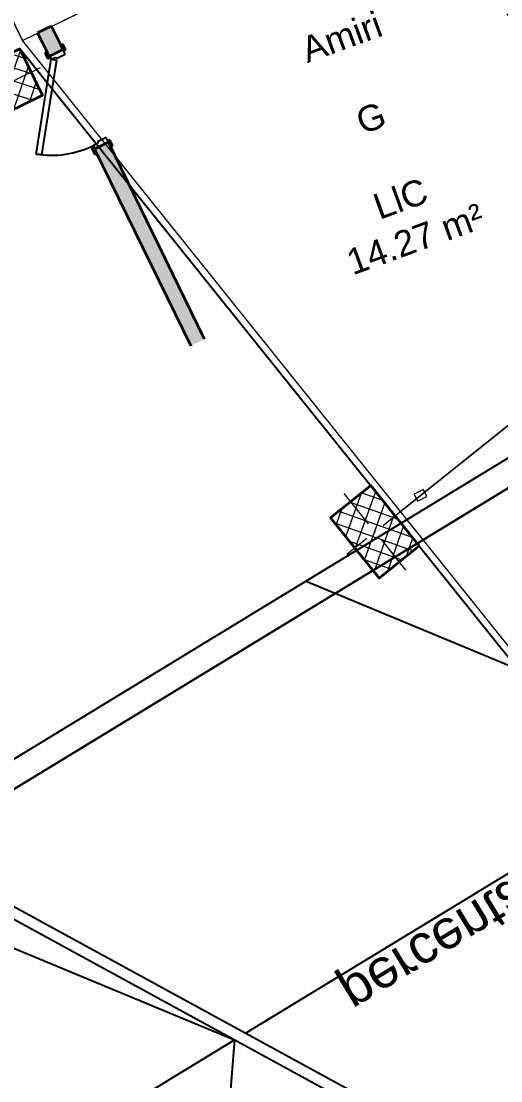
# Model space of a CAD drawing. Header units: metres. Extents: x 7511783 to 7512372, y 4692307 to 4692611.
# Drawn here: x 7512322.05 to 7512325.76, y 4692549.54 to 4692557.75 of the extents above; entities that cross this region are included whole.
import ezdxf
from ezdxf.enums import TextEntityAlignment as Align

# ---------------------------------------------------------------- set-up
doc = ezdxf.new("R2010")
doc.units = ezdxf.units.M
for name, color, linetype, lineweight in [('2D Drafting - General_Pen_No__1', 7, 'Continuous', 0), ('A - Fill Zone_Pen_No__156', 165, 'Continuous', 0), ('A - Muret', 7, 'Continuous', 0), ('A - Muret_Pen_No__102', 254, 'Continuous', 0), ('A - Muret_Pen_No__7', 7, 'Continuous', 0), ('A - Pllaka Themel', 7, 'Continuous', 0), ('A - Pllaka Themel_Pen_No__42', 8, 'Continuous', 0), ('A - Rampa_Pen_No__42', 8, 'Continuous', 0), ('A - Shtyllat', 7, 'Continuous', 0), ('A - Shtyllat_Pen_No__1', 7, 'Continuous', 0), ('A - Shtyllat_Pen_No__7', 7, 'Continuous', 0), ('ARCHICAD Doors_Pen_No__42', 8, 'Continuous', 0), ('garazhat-netw-amiri - b1', 20, 'Continuous', 0)]:
    doc.layers.add(name, color=color, linetype=linetype, lineweight=lineweight)
doc.styles.add('GENERATED_STYLE_1', font='arial.ttf')
doc.styles.get("Standard").update_dxf_attribs({"font": 'arial.ttf'})
pattern_1 = [(44.99999999999998, (0, 0), (-68.94290863686237, 68.94290863686243), []), (135.0000000000001, (0, 0), (68.94290863686219, 68.94290863686261), [])]

# ---------------------------------------------------------------- blocks, each defined once
blk = doc.blocks.new('Slab_5', base_point=(27099.99999994247, -19050.45703700876))
at = {"layer": 'A - Pllaka Themel_Pen_No__42', "color": 8, "linetype": 'Continuous', "lineweight": 25, "flags": 128}
blk.add_lwpolyline([(27099.99999994247, -19050.45703700876), (27099.99999994245, -53141.28956256484), (34367.48378446266, -53141.28956256484), (34572.08011014806, -54047.73212241127), (58725.51372234098, -48551.56399353076), (58577.30438397717, -47886.40318112022), (60192.66493870387, -47573.34216697117), (56976.71528492225, -33242.20353530695), (55470.262655318, -33580.37692266012), (52202.17436583388, -19050.80466526668)], close=True, dxfattribs=at)
blk = doc.blocks.new('Door 22')
at = {"layer": 'ARCHICAD Doors_Pen_No__42', "color": 8, "linetype": 'Continuous', "lineweight": 25}
for p, q in [((-260.3921784050518, 393.9747868736185), (-237.4491209510099, 426.7408686451782)), ((-237.4491209510099, 426.7408686451782), (371.9999999999999, 0)), ((349.0569425459581, -32.76608177155968), (-260.3921784050518, 393.9747868736185)), ((-387, 23.99999999999998), (-437, 23.99999999999998)), ((-437, 23.99999999999998), (-437, 4.99999999999999)), ((-437, 4.99999999999999), (-387, 4.99999999999999)), ((-400, 4.99999999999999), (-437, 4.99999999999999)), ((-400, 4.99999999999999), (-437, 4.99999999999999)), ((-375, 4.99999999999999), (-400, 4.99999999999999)), ((-400, 4.99999999999999), (-400, 0)), ((-400, 0), (-400, 4.99999999999999)), ((-400, 0), (-400, 4.99999999999999)), ((-400, 0), (-375, 0)), ((-372.0000000000001, 0), (-400, 0)), ((-400, 0), (-400, -115)), ((-400, -115), (-400, 0)), ((-400, -115), (-400, 0)), ((-387, 4.99999999999999), (-387, 23.99999999999998)), ((-375, 0), (-375, 4.99999999999999)), ((-372.0000000000001, -40), (-372.0000000000001, 0)), ((371.9999999999999, 0), (349.0569425459581, -32.76608177155968)), ((400, 0), (372.0000000000001, 0)), ((372.0000000000001, 0), (372.0000000000001, -40)), ((400, 4.99999999999999), (375, 4.99999999999999)), ((375, 4.99999999999999), (375, 0)), ((375, 0), (400, 0)), ((437, 23.99999999999998), (387, 23.99999999999998)), ((387, 23.99999999999998), (387, 4.99999999999999)), ((387, 4.99999999999999), (437, 4.99999999999999)), ((400, 0), (400, 4.99999999999999)), ((400, 0), (400, 4.99999999999999)), ((400, 0), (400, 4.99999999999999)), ((400, 4.99999999999999), (437, 4.99999999999999)), ((400, 4.99999999999999), (437, 4.99999999999999)), ((400, -115), (400, 0)), ((400, -115), (400, 0)), ((400, -115), (400, 0)), ((437, 4.99999999999999), (437, 23.99999999999998)), ((-360, -40), (-372.0000000000001, -40)), ((-360, -115), (-360, -40)), ((372.0000000000001, -40), (360, -40)), ((360, -40), (360, -115)), ((-387, -115), (-437, -115)), ((-437, -115), (-437, -134)), ((-400, -115), (-437, -115)), ((-400, -115), (-437, -115)), ((-437, -134), (-387, -134)), ((-400, -115), (-360, -115)), ((-387, -134), (-387, -115)), ((360, -115), (400, -115)), ((437, -115), (387, -115)), ((387, -115), (387, -134)), ((387, -134), (437, -134)), ((400, -115), (437, -115)), ((400, -115), (437, -115)), ((437, -134), (437, -115))]:
    blk.add_line(p, q, dxfattribs=at)
blk.add_arc((371.9999999999999, 0), 744, 145, 180, dxfattribs=at)
blk = doc.blocks.new('Wall_24', base_point=(249.9999999999984, -8800.830745419275))
at = {"layer": 'A - Muret_Pen_No__102', "linetype": 'Continuous', "lineweight": 0}
for points in [[(129.9999999999979, -8800.830745419275), (129.9999999999979, -9002.560985774975), (249.9999800709711, -9002.560985774975), (249.9999800709711, -8800.830745419275)], [(129.9999999999979, -11500.83965125988), (249.9999800709711, -11500.83965125988), (249.9999800709711, -9802.560973614714), (129.9999999999979, -9802.560973614714)]]:
    blk.add_hatch(color=254, dxfattribs=at).paths.add_polyline_path(points)
at = {"layer": 'A - Muret_Pen_No__7', "color": 7, "linetype": 'Continuous', "lineweight": 35}
for p, q in [((129.9999999999984, -9002.560988771113), (129.9999999999984, -8965.560988771113)), ((134.9999999999984, -9002.560988771113), (129.9999999999984, -9002.560988771113)), ((249.9999999999985, -9002.560988771113), (134.9999999999984, -9002.560988771113)), ((249.9999999999985, -9002.560988771113), (249.9999999999985, -8965.560988771113)), ((129.9999999999982, -9802.560988771113), (129.9999999999982, -9839.560988771113)), ((134.9999999999982, -9802.560988771113), (129.9999999999982, -9802.560988771113)), ((249.9999999999982, -9802.560988771113), (134.9999999999982, -9802.560988771113)), ((249.9999999999982, -9802.560988771113), (249.9999999999982, -9839.560988771113))]:
    blk.add_line(p, q, dxfattribs=at)
at = {"layer": 'A - Muret_Pen_No__7', "color": 7, "linetype": 'Continuous', "lineweight": 35, "flags": 128}
for points in [[(129.9999999999984, -8800.830745419275), (129.9999999999984, -9002.560985774975)], [(249.9999999999984, -8800.830745419275), (129.9999999999984, -8800.830745419275)], [(249.9999999999984, -9002.560985774975), (249.9999999999984, -8800.830745419275)], [(129.9999999999982, -9802.560973614714), (129.9999999999979, -11500.83965125988)], [(249.999999999998, -11500.83965125988), (249.9999999999982, -9802.560973614714)]]:
    blk.add_lwpolyline(points, dxfattribs=at)
at = {"layer": 'ARCHICAD Doors_Pen_No__42', "color": 8, "linetype": 'Continuous', "lineweight": 25, "zscale": 1000, "rotation": 89.99999999999999}
blk.add_blockref('Door 22', (134.9999999999983, -9402.560988771113), dxfattribs=at)
blk = doc.blocks.new('Column_84', base_point=(990.0000000000011, 13129.9161381408))
at = {"layer": 'A - Shtyllat_Pen_No__1', "color": 7, "linetype": 'Continuous', "lineweight": 13, "flags": 128}
blk.add_lwpolyline([(950.000000000001, 13159.91613814081), (950.000000000001, 13099.9161381408), (1030.000000000001, 13099.9161381408), (1030.000000000001, 13159.91613814081)], close=True, dxfattribs=at)
blk = doc.blocks.new('Column_98', base_point=(51902.17436583389, -19250.80466526668))
at = {"layer": 'A - Shtyllat', "linetype": 'Continuous', "lineweight": 0}
h = blk.add_hatch(dxfattribs=at)
h.set_pattern_fill('CONCRETE_BLOCK', color=18, style=0, pattern_type=2)
h.set_pattern_definition(pattern_1)
h.paths.add_polyline_path([(52202.17436583389, -19050.80466526668), (51602.1743658339, -19050.80466526668), (51602.17436583389, -19450.80466526668), (52202.17436583388, -19450.80466526668)])
at = {"layer": 'A - Shtyllat_Pen_No__1', "color": 7, "linetype": 'Continuous', "lineweight": 13}
for p, q in [((51902.17436583389, -19170.80466526668), (51902.17436583389, -18970.80466526668)), ((51822.17436583389, -19250.80466526668), (51522.17436583389, -19250.80466526668)), ((51982.17436583389, -19250.80466526668), (52282.17436583389, -19250.80466526668)), ((51902.17436583389, -19330.80466526668), (51902.17436583389, -19530.80466526668))]:
    blk.add_line(p, q, dxfattribs=at)
blk.add_point((51902.17436583389, -19250.80466526668), dxfattribs=at)
at = {"layer": 'A - Shtyllat_Pen_No__7', "color": 7, "linetype": 'Continuous', "lineweight": 35, "flags": 128}
blk.add_lwpolyline([(52202.17436583389, -19050.80466526668), (51602.1743658339, -19050.80466526668), (51602.17436583389, -19450.80466526668), (52202.17436583388, -19450.80466526668)], close=True, dxfattribs=at)
blk = doc.blocks.new('Column_99', base_point=(53028.5178311582, -23623.49396019105))
at = {"layer": 'A - Shtyllat', "linetype": 'Continuous', "lineweight": 0}
h = blk.add_hatch(dxfattribs=at)
h.set_pattern_fill('CONCRETE_BLOCK', color=18, style=0, pattern_type=2)
h.set_pattern_definition(pattern_1)
h.paths.add_polyline_path([(53289.3480700418, -23872.42685573506), (53157.98271978207, -23286.98416447387), (52767.68759227461, -23374.56106464703), (52899.05294253434, -23960.00375590821)])
at = {"layer": 'A - Shtyllat_Pen_No__1', "color": 7, "linetype": 'Continuous', "lineweight": 13}
for p, q in [((53011.00245112357, -23545.43493468955), (52945.31977599371, -23252.71358905896)), ((53106.5768566597, -23605.97858015641), (53301.72442041342, -23562.19013006984)), ((52950.45880565671, -23641.00934022568), (52755.31124190298, -23684.79779031225)), ((53046.03321119284, -23701.55298569254), (53111.7158863227, -23994.27433132313))]:
    blk.add_line(p, q, dxfattribs=at)
blk.add_point((53028.5178311582, -23623.49396019105), dxfattribs=at)
at = {"layer": 'A - Shtyllat_Pen_No__7', "color": 7, "linetype": 'Continuous', "lineweight": 35, "flags": 128}
blk.add_lwpolyline([(53289.3480700418, -23872.42685573506), (53157.98271978207, -23286.98416447387), (52767.68759227461, -23374.56106464703), (52899.05294253434, -23960.00375590821)], close=True, dxfattribs=at)

msp = doc.modelspace()

# ---------------------------------------------------------------- linework, layer by layer
at = {"layer": '2D Drafting - General_Pen_No__1', "color": 7, "linetype": 'Continuous', "flags": 128}
msp.add_lwpolyline([(7512314.454873151, 4692515.889347571), (7512320.984354313, 4692519.080315578), (7512321.566176287, 4692518.355759877), (7512340.853465153, 4692533.899113359), (7512340.428260154, 4692534.431659819), (7512341.742115973, 4692535.422205026), (7512332.560204223, 4692546.885902653), (7512331.355222779, 4692545.92061488), (7512322.039338508, 4692557.539701389), (7512299.486366678, 4692546.517773354)], close=True, dxfattribs=at)
at = {"layer": 'A - Rampa_Pen_No__42', "color": 8, "linetype": 'Continuous', "lineweight": 25}
for p, q in [((7512321.000070691, 4692551.428864542), (7512329.805819042, 4692556.796438516)), ((7512314.924442515, 4692547.491217795), (7512329.909915294, 4692556.625663898)), ((7512321.202763716, 4692551.318189922), (7512329.909915294, 4692556.625663898)), ((7512323.78709977, 4692549.907088523), (7512331.237142505, 4692554.448287511)), ((7512324.255643939, 4692553.41331033), (7512327.394713588, 4692552.106121843)), ((7512326.574128849, 4692548.385312504), (7512321.000070691, 4692551.428864542)), ((7512326.488741539, 4692548.333264379), (7512320.914683384, 4692551.376816415)), ((7512320.562642813, 4692551.162228883), (7512323.701712461, 4692549.855040398)), ((7512316.251669727, 4692545.313841409), (7512323.701712461, 4692549.855040398)), ((7512323.701712461, 4692549.855040398), (7512323.425289739, 4692546.465926874))]:
    msp.add_line(p, q, dxfattribs=at)
at = {"layer": 'garazhat-netw-amiri - b1', "color": 20, "linetype": 'Continuous', "lineweight": 0}
for p, q in [((7512322.06036853, 4692557.605591693), (7512316.439743791, 4692569.106464412)), ((7512322.06036853, 4692557.605591693), (7512325.294776813, 4692559.18628871)), ((7512322.06036853, 4692557.605591693), (7512325.18247097, 4692559.131403397)), ((7512324.986458349, 4692553.952224558), (7512331.2932387, 4692559.003511516)), ((7512324.986458349, 4692553.952224558), (7512331.2932387, 4692559.003511516)), ((7512324.986458349, 4692553.952224558), (7512322.06036853, 4692557.605591693)), ((7512331.35522278, 4692545.92061488), (7512322.039338508, 4692557.539701389)), ((7512325.115390599, 4692553.703144998), (7512322.039338508, 4692557.539701389)), ((7512326.752471384, 4692551.747270374), (7512324.986458349, 4692553.952224558)), ((7512325.115390599, 4692553.703144998), (7512314.924442515, 4692547.491217795)), ((7512314.924442515, 4692547.491217795), (7512325.115390599, 4692553.703144998)), ((7512328.458267504, 4692549.533795656), (7512325.115390599, 4692553.703144998))]:
    msp.add_line(p, q, dxfattribs=at)
at = {"layer": 'garazhat-netw-amiri - b1'}
for points in [[(7512316.43974379, 4692569.106464412), (7512322.06036853, 4692557.605591693), (7512325.18247097, 4692559.131403397), (7512323.305393261, 4692562.972263233), (7512326.431492988, 4692564.500028486), (7512328.503430419, 4692561.913112657), (7512328.783312206, 4692562.137278259), (7512337.669639751, 4692551.04226101), (7512341.83869207, 4692554.381378347), (7512332.805457247, 4692565.659816565), (7512333.195714624, 4692565.972385243), (7512333.070687152, 4692566.128488195), (7512328.689561736, 4692575.093108339), (7512316.43974379, 4692569.106464412)], [(7512331.293238698, 4692559.003511516), (7512324.986458349, 4692553.952224558), (7512322.06036853, 4692557.605591693), (7512325.294776814, 4692559.18628871), (7512325.246327539, 4692559.304402603), (7512328.783312206, 4692562.137278259), (7512331.293238698, 4692559.003511516)], [(7512333.059251735, 4692556.798557331), (7512326.752471384, 4692551.747270374), (7512324.986458349, 4692553.952224558), (7512331.293238698, 4692559.003511516), (7512333.059251735, 4692556.798557331)], [(7512314.454873151, 4692515.889347571), (7512320.984354313, 4692519.080315578), (7512321.566176287, 4692518.355759877), (7512340.853465153, 4692533.899113359), (7512340.428260154, 4692534.431659819), (7512341.742115973, 4692535.422205026), (7512332.560204223, 4692546.885902653), (7512331.355222779, 4692545.92061488), (7512322.039338508, 4692557.539701389), (7512299.486366678, 4692546.517773354)]]:
    msp.add_lwpolyline(points, close=True, dxfattribs=at)
at = {"layer": 'garazhat-netw-amiri - b1', "flags": 128}
msp.add_lwpolyline([(7512325.115390599, 4692553.703144998), (7512322.03933851, 4692557.539701389), (7512312.224082039, 4692552.742859036), (7512314.924442515, 4692547.491217795)], close=True, dxfattribs=at)
msp.add_lwpolyline([(7512317.68299319, 4692542.965690405), (7512328.458267504, 4692549.533795656), (7512325.115390598, 4692553.703144998), (7512314.924442515, 4692547.491217795), (7512317.68299319, 4692542.965690404)], dxfattribs=at)

# ---------------------------------------------------------------- block references
at = {"layer": 'A - Muret', "color": 7, "lineweight": 35, "xscale": 0.001, "yscale": 0.001, "zscale": 0.001, "rotation": 26.04535599708318}
msp.add_blockref('Wall_24', (7512322.284980217, 4692557.715362319), dxfattribs=at)
at = {"layer": 'A - Pllaka Themel', "color": 8, "linetype": 'Continuous', "lineweight": 25, "xscale": 0.001, "yscale": 0.001, "zscale": 0.001, "rotation": 26.04535599708318}
msp.add_blockref('Slab_5', (7512299.486219018, 4692546.518088112), dxfattribs=at)
at = {"layer": 'A - Shtyllat', "color": 7, "lineweight": 35, "xscale": 0.001, "yscale": 0.001, "zscale": 0.001, "rotation": 26.04535599708318}
for name, p in [('Column_98', (7512321.857620986, 4692557.228287289)), ('Column_99', (7512324.789551976, 4692553.794216535)), ('Column_84', (7512325.1425613, 4692554.077252029))]:
    msp.add_blockref(name, p, dxfattribs=at)

# ---------------------------------------------------------------- texts
at = {"layer": 'A - Fill Zone_Pen_No__156', "color": 165, "lineweight": 20, "insert": (7512325.522207528, 4692558.157197195), "char_height": 0.2625, "attachment_point": 7, "rotation": 308.69226987566014, "style": 'GENERATED_STYLE_1'}
msp.add_mtext('{\\fArial|b0|i0|c0|p34;33.39 m{\\H0.66x;\\S2^  ;}}', dxfattribs=at)
at = {"layer": 'A - Rampa_Pen_No__42', "color": 8, "linetype": 'Continuous', "lineweight": 25, "style": 'GENERATED_STYLE_1', "text_generation_flag": 4, "width": 1.00000035302108}
msp.add_attdef('percentage_1', text='22.22 %', height=0.3000000002635674, rotation=31.36449555627966, dxfattribs=at).set_placement((7512325.667659045, 4692550.832656981), align=Align.MIDDLE_CENTER)
at = {"layer": 'garazhat-netw-amiri - b1', "color": 20, "linetype": 'Continuous', "lineweight": 0, "insert": (7512324.816084685, 4692556.848453816), "char_height": 0.2, "attachment_point": 5, "rotation": 19.999999999999996}
msp.add_mtext('Amiri^M\\PG^M\\PLlC\\P14.27 m²', dxfattribs=at)

doc.saveas('drawing.dxf')
